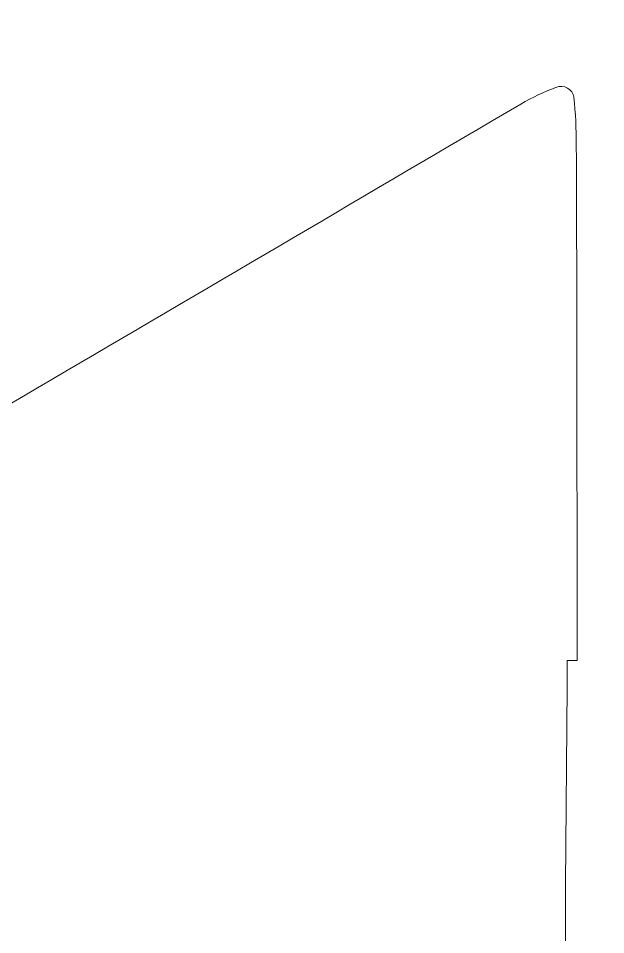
# Model space of a CAD drawing. Header units: centimetres. Extents: x 0.6 to 13.4, y -19.3 to -0.7.
# Drawn here: x 12.514 to 12.7787, y -11.8874 to -11.4748 of the extents above; entities that cross this region are included whole.
import ezdxf

# ---------------------------------------------------------------- set-up
doc = ezdxf.new("R2010")
doc.units = ezdxf.units.CM
doc.header["$MEASUREMENT"] = 0
doc.layers.add('Layer 1', color=7, linetype='Continuous')

# ---------------------------------------------------------------- blocks, each defined once
blk = doc.blocks.new('block 2')
at = {"layer": 'Layer 1', "lineweight": 0}
for points, knots in [([(12.86103, -0.66961), (12.86103, -0.66961), (1.10897, -0.66961), (1.10897, -0.66961), (0.80703, -0.66961), (0.56164, -0.915), (0.56164, -1.21694), (0.56164, -1.21694), (0.56164, -18.79808), (0.56164, -18.79808), (0.56164, -19.10002), (0.80703, -19.34541), (1.10897, -19.34541), (1.10897, -19.34541), (12.86103, -19.34541), (12.86103, -19.34541), (13.16297, -19.34541), (13.40836, -19.10002), (13.40836, -18.79808), (13.40836, -18.79808), (13.40836, -1.21694), (13.40836, -1.21694), (13.40836, -0.915), (13.16297, -0.66961), (12.86103, -0.66961)], [0, 0, 0, 0, 1, 1, 1, 2, 2, 2, 3, 3, 3, 4, 4, 4, 5, 5, 5, 6, 6, 6, 7, 7, 7, 8, 8, 8, 8]), ([(12.11663, -11.52921), (12.08099, -11.53127), (12.04535, -11.53641), (12.0097, -11.53778), (11.98605, -11.53846), (11.9624, -11.5347), (11.93876, -11.53264), (11.8733, -11.52647), (11.81298, -11.50625), (11.75917, -11.46786), (11.68891, -11.41782), (11.6351, -11.35408), (11.59055, -11.28073), (11.58198, -11.26634), (11.58369, -11.25537), (11.59157, -11.24166), (11.62551, -11.18614), (11.66561, -11.13679), (11.71324, -11.09292), (11.78659, -11.02506), (11.87398, -10.99285), (11.97269, -10.98805), (12.02513, -10.98565), (12.07722, -10.98839), (12.12897, -10.99696), (12.14987, -11.00073), (12.17113, -11.00141), (12.19066, -11.01272), (12.32912, -11.09223), (12.46792, -11.17106), (12.60707, -11.24955), (12.6129, -11.25332), (12.61975, -11.25537), (12.62284, -11.26497), (12.61187, -11.27114), (12.60056, -11.27833), (12.58925, -11.28451), (12.4693, -11.35271), (12.349, -11.42022), (12.22939, -11.48945), (12.19374, -11.51002), (12.1581, -11.52647), (12.11663, -11.52921)], [0, 0, 0, 0, 1, 1, 1, 2, 2, 2, 3, 3, 3, 4, 4, 4, 5, 5, 5, 6, 6, 6, 7, 7, 7, 8, 8, 8, 9, 9, 9, 10, 10, 10, 11, 11, 11, 12, 12, 12, 13, 13, 13, 14, 14, 14, 14]), ([(12.76199, -11.95351), (12.76438, -12.00389), (12.75307, -12.04947), (12.73285, -12.0947), (12.70715, -12.1516), (12.67699, -12.20541), (12.63791, -12.25373), (12.60639, -12.29212), (12.56971, -12.32433), (12.52584, -12.34661), (12.44222, -12.38911), (12.35311, -12.40625), (12.25989, -12.40693), (12.24687, -12.40693), (12.23796, -12.40213), (12.23145, -12.39048), (12.20231, -12.33701), (12.17901, -12.28115), (12.16427, -12.22152), (12.14131, -12.12761), (12.14953, -12.03747), (12.19066, -11.95008), (12.22082, -11.88462), (12.26298, -11.8267), (12.30822, -11.77117), (12.31438, -11.76398), (12.32227, -11.75849), (12.33049, -11.75369), (12.46724, -11.67384), (12.60364, -11.59364), (12.74039, -11.51344), (12.74554, -11.51036), (12.75102, -11.50796), (12.75616, -11.5059), (12.75993, -11.50453), (12.7637, -11.50659), (12.76438, -11.51036), (12.76507, -11.51756), (12.76541, -11.52476), (12.76541, -11.53161), (12.76575, -11.60907), (12.76575, -11.68686), (12.76575, -11.76398), (12.76575, -11.76398), (12.7613, -11.76398), (12.7613, -11.76398), (12.7613, -11.82738), (12.75924, -11.89044), (12.76199, -11.95351)], [0, 0, 0, 0, 1, 1, 1, 2, 2, 2, 3, 3, 3, 4, 4, 4, 5, 5, 5, 6, 6, 6, 7, 7, 7, 8, 8, 8, 9, 9, 9, 10, 10, 10, 11, 11, 11, 12, 12, 12, 13, 13, 13, 14, 14, 14, 15, 15, 15, 16, 16, 16, 16])]:
    blk.add_open_spline(points, degree=3, knots=knots, dxfattribs=at)

msp = doc.modelspace()

# ---------------------------------------------------------------- block references
at = {"layer": 'Layer 1'}
msp.add_blockref('block 2', (0, 0), dxfattribs=at)

doc.saveas('drawing.dxf')
